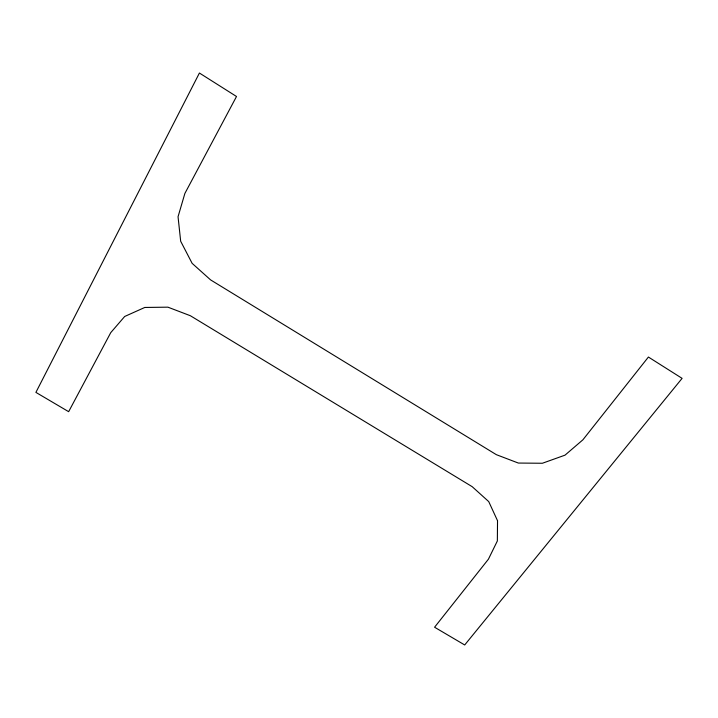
<?xml version="1.0" encoding="UTF-8"?>
<svg xmlns="http://www.w3.org/2000/svg" width="718" height="718" viewBox="0 0 718 718"><rect width="100%" height="100%" fill="white"/><g stroke="black" fill="none" stroke-linecap="round" stroke-linejoin="round"><path stroke-width="1.08" d="M497.529 520.721L497.35 540.959L488.42 559.196L434.578 627.227L464.699 644.97L682.1 378.359L648.408 357.043L582.899 439.811L565.012 455.158L542.386 463.254L518.36 463.056L496.353 454.673L210.616 279.912L192.137 263.353L180.676 241.248L178.046 216.737L184.885 193.429L236.509 96.49L199.416 73.03L35.9 392.387L68.65 411.683L110.743 332.649L124.681 316.476L144.785 307.457L167.922 307.169L190.369 315.732L472.202 486.687L488.734 501.604L497.529 520.721"/></g></svg>
